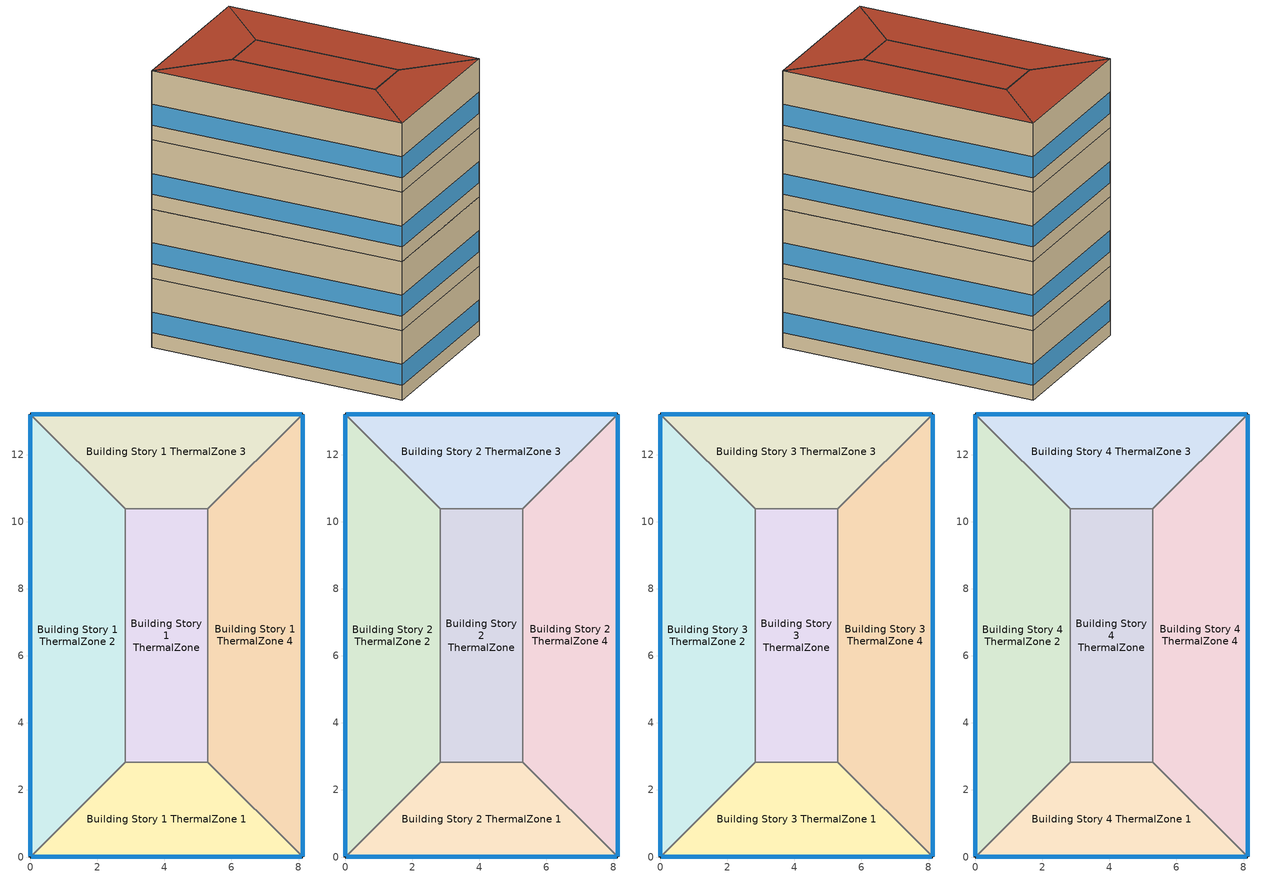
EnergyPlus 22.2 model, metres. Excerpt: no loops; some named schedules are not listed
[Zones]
Building Story 1 ThermalZone
 floor ground (Typical Insulated Carpeted 8in Slab Floor): 5.29,2.83 2.83,2.83 2.83,10.39 5.29,10.39 z0
 wall adiabatic (Typical Interior Wall): 2.83,2.83 5.29,2.83 5.29,10.39 2.83,10.39 2.83,2.83 z0:3.6
 ceiling adiabatic (Typical Interior Floor): 5.29,10.39 2.83,10.39 2.83,2.83 5.29,2.83 z3.6
Building Story 1 ThermalZone 1
 floor ground (Typical Insulated Carpeted 8in Slab Floor): 8.12,0 0,0 2.83,2.83 5.29,2.83 z0
 wall outside (Typical Insulated Steel Framed Exterior Wall R-20.41): 0,0 8.12,0 z0:3.6
 wall adiabatic (Typical Interior Wall): 8.12,0 5.29,2.83 2.83,2.83 0,0 z0:3.6
 window (U 0.48 SHGC 0.40 Dbl Ref-D Clr 6mm/13mm): 0.03,0 8.1,0 z0.76:1.85
 ceiling adiabatic (Typical Interior Ceiling): 5.29,2.83 2.83,2.83 0,0 8.12,0 z3.6
Building Story 1 ThermalZone 2
 floor ground (Typical Insulated Carpeted 8in Slab Floor): 0,0 0,13.22 2.83,10.39 2.83,2.83 z0
 wall outside (Typical Insulated Steel Framed Exterior Wall R-20.41): 0,13.22 0,0 z0:3.6
 wall adiabatic (Typical Interior Wall): 0,0 2.83,2.83 2.83,10.39 0,13.22 z0:3.6
 window (U 0.48 SHGC 0.40 Dbl Ref-D Clr 6mm/13mm): 0,13.19 0,0.03 z0.76:1.85
 ceiling adiabatic (Typical Interior Ceiling): 2.83,2.83 2.83,10.39 0,13.22 0,0 z3.6
Building Story 1 ThermalZone 3
 floor ground (Typical Insulated Carpeted 8in Slab Floor): 0,13.22 8.12,13.22 5.29,10.39 2.83,10.39 z0
 wall outside (Typical Insulated Steel Framed Exterior Wall R-20.41): 8.12,13.22 0,13.22 z0:3.6
 wall adiabatic (Typical Interior Wall): 0,13.22 2.83,10.39 5.29,10.39 8.12,13.22 z0:3.6
 window (U 0.48 SHGC 0.40 Dbl Ref-D Clr 6mm/13mm): 8.1,13.22 0.03,13.22 z0.76:1.85
 ceiling adiabatic (Typical Interior Ceiling): 2.83,10.39 5.29,10.39 8.12,13.22 0,13.22 z3.6
Building Story 1 ThermalZone 4
 floor ground (Typical Insulated Carpeted 8in Slab Floor): 8.12,13.22 8.12,0 5.29,2.83 5.29,10.39 z0
 wall outside (Typical Insulated Steel Framed Exterior Wall R-20.41): 8.12,0 8.12,13.22 z0:3.6
 wall adiabatic (Typical Interior Wall): 8.12,13.22 5.29,10.39 5.29,2.83 8.12,0 z0:3.6
 window (U 0.48 SHGC 0.40 Dbl Ref-D Clr 6mm/13mm): 8.12,0.03 8.12,13.19 z0.76:1.85
 ceiling adiabatic (Typical Interior Ceiling): 5.29,10.39 5.29,2.83 8.12,0 8.12,13.22 z3.6
Building Story 2 ThermalZone
 floor adiabatic (Typical Interior Floor): 5.29,2.83 2.83,2.83 2.83,10.39 5.29,10.39 z3.6
 wall adiabatic (Typical Interior Wall): 2.83,2.83 5.29,2.83 5.29,10.39 2.83,10.39 2.83,2.83 z3.6:7.2
 ceiling adiabatic (Typical Interior Ceiling): 5.29,10.39 2.83,10.39 2.83,2.83 5.29,2.83 z7.2
Building Story 2 ThermalZone 1
 floor adiabatic (Typical Interior Ceiling): 8.12,0 0,0 2.83,2.83 5.29,2.83 z3.6
 wall outside (Typical Insulated Steel Framed Exterior Wall R-20.41): 0,0 8.12,0 z3.6:7.2
 wall adiabatic (Typical Interior Wall): 8.12,0 5.29,2.83 2.83,2.83 0,0 z3.6:7.2
 window (U 0.48 SHGC 0.40 Dbl Ref-D Clr 6mm/13mm): 0.03,0 8.1,0 z4.36:5.45
 ceiling adiabatic (Typical Interior Ceiling): 5.29,2.83 2.83,2.83 0,0 8.12,0 z7.2
Building Story 2 ThermalZone 2
 floor adiabatic (Typical Interior Ceiling): 0,0 0,13.22 2.83,10.39 2.83,2.83 z3.6
 wall outside (Typical Insulated Steel Framed Exterior Wall R-20.41): 0,13.22 0,0 z3.6:7.2
 wall adiabatic (Typical Interior Wall): 0,0 2.83,2.83 2.83,10.39 0,13.22 z3.6:7.2
 window (U 0.48 SHGC 0.40 Dbl Ref-D Clr 6mm/13mm): 0,13.19 0,0.03 z4.36:5.45
 ceiling adiabatic (Typical Interior Ceiling): 2.83,2.83 2.83,10.39 0,13.22 0,0 z7.2
Building Story 2 ThermalZone 3
 floor adiabatic (Typical Interior Ceiling): 0,13.22 8.12,13.22 5.29,10.39 2.83,10.39 z3.6
 wall outside (Typical Insulated Steel Framed Exterior Wall R-20.41): 8.12,13.22 0,13.22 z3.6:7.2
 wall adiabatic (Typical Interior Wall): 0,13.22 2.83,10.39 5.29,10.39 8.12,13.22 z3.6:7.2
 window (U 0.48 SHGC 0.40 Dbl Ref-D Clr 6mm/13mm): 8.1,13.22 0.03,13.22 z4.36:5.45
 ceiling adiabatic (Typical Interior Ceiling): 2.83,10.39 5.29,10.39 8.12,13.22 0,13.22 z7.2
Building Story 2 ThermalZone 4
 floor adiabatic (Typical Interior Ceiling): 8.12,13.22 8.12,0 5.29,2.83 5.29,10.39 z3.6
 wall outside (Typical Insulated Steel Framed Exterior Wall R-20.41): 8.12,0 8.12,13.22 z3.6:7.2
 wall adiabatic (Typical Interior Wall): 8.12,13.22 5.29,10.39 5.29,2.83 8.12,0 z3.6:7.2
 window (U 0.48 SHGC 0.40 Dbl Ref-D Clr 6mm/13mm): 8.12,0.03 8.12,13.19 z4.36:5.45
 ceiling adiabatic (Typical Interior Ceiling): 5.29,10.39 5.29,2.83 8.12,0 8.12,13.22 z7.2
Building Story 3 ThermalZone
 floor adiabatic (Typical Interior Ceiling): 5.29,2.83 2.83,2.83 2.83,10.39 5.29,10.39 z7.2
 wall adiabatic (Typical Interior Wall): 2.83,2.83 5.29,2.83 5.29,10.39 2.83,10.39 2.83,2.83 z7.2:10.8
 ceiling adiabatic (Typical Interior Ceiling): 5.29,10.39 2.83,10.39 2.83,2.83 5.29,2.83 z10.8
Building Story 3 ThermalZone 1
 floor adiabatic (Typical Interior Ceiling): 8.12,0 0,0 2.83,2.83 5.29,2.83 z7.2
 wall outside (Typical Insulated Steel Framed Exterior Wall R-20.41): 0,0 8.12,0 z7.2:10.8
 wall adiabatic (Typical Interior Wall): 8.12,0 5.29,2.83 2.83,2.83 0,0 z7.2:10.8
 window (U 0.48 SHGC 0.40 Dbl Ref-D Clr 6mm/13mm): 0.03,0 8.1,0 z7.96:9.05
 ceiling adiabatic (Typical Interior Ceiling): 5.29,2.83 2.83,2.83 0,0 8.12,0 z10.8
Building Story 3 ThermalZone 2
 floor adiabatic (Typical Interior Ceiling): 0,0 0,13.22 2.83,10.39 2.83,2.83 z7.2
 wall outside (Typical Insulated Steel Framed Exterior Wall R-20.41): 0,13.22 0,0 z7.2:10.8
 wall adiabatic (Typical Interior Wall): 0,0 2.83,2.83 2.83,10.39 0,13.22 z7.2:10.8
 window (U 0.48 SHGC 0.40 Dbl Ref-D Clr 6mm/13mm): 0,13.19 0,0.03 z7.96:9.05
 ceiling adiabatic (Typical Interior Floor): 2.83,2.83 2.83,10.39 0,13.22 0,0 z10.8
Building Story 3 ThermalZone 3
 floor adiabatic (Typical Interior Ceiling): 0,13.22 8.12,13.22 5.29,10.39 2.83,10.39 z7.2
 wall outside (Typical Insulated Steel Framed Exterior Wall R-20.41): 8.12,13.22 0,13.22 z7.2:10.8
 wall adiabatic (Typical Interior Wall): 0,13.22 2.83,10.39 5.29,10.39 8.12,13.22 z7.2:10.8
 window (U 0.48 SHGC 0.40 Dbl Ref-D Clr 6mm/13mm): 8.1,13.22 0.03,13.22 z7.96:9.05
 ceiling adiabatic (Typical Interior Floor): 2.83,10.39 5.29,10.39 8.12,13.22 0,13.22 z10.8
Building Story 3 ThermalZone 4
 floor adiabatic (Typical Interior Ceiling): 8.12,13.22 8.12,0 5.29,2.83 5.29,10.39 z7.2
 wall outside (Typical Insulated Steel Framed Exterior Wall R-20.41): 8.12,0 8.12,13.22 z7.2:10.8
 wall adiabatic (Typical Interior Wall): 8.12,13.22 5.29,10.39 5.29,2.83 8.12,0 z7.2:10.8
 window (U 0.48 SHGC 0.40 Dbl Ref-D Clr 6mm/13mm): 8.12,0.03 8.12,13.19 z7.96:9.05
 ceiling adiabatic (Typical Interior Floor): 5.29,10.39 5.29,2.83 8.12,0 8.12,13.22 z10.8
Building Story 4 ThermalZone
 floor adiabatic (Typical Interior Ceiling): 5.29,2.83 2.83,2.83 2.83,10.39 5.29,10.39 z10.8
 wall adiabatic (Typical Interior Wall): 2.83,2.83 5.29,2.83 5.29,10.39 2.83,10.39 2.83,2.83 z10.8:14.4
 roof outside (Typical IEAD Roof R-31.25): 5.29,10.39 2.83,10.39 2.83,2.83 5.29,2.83 z14.4
Building Story 4 ThermalZone 1
 floor adiabatic (Typical Interior Ceiling): 8.12,0 0,0 2.83,2.83 5.29,2.83 z10.8
 wall outside (Typical Insulated Steel Framed Exterior Wall R-20.41): 0,0 8.12,0 z10.8:14.4
 wall adiabatic (Typical Interior Wall): 8.12,0 5.29,2.83 2.83,2.83 0,0 z10.8:14.4
 window (U 0.48 SHGC 0.40 Dbl Ref-D Clr 6mm/13mm): 0.03,0 8.1,0 z11.56:12.65
 roof outside (Typical IEAD Roof R-31.25): 5.29,2.83 2.83,2.83 0,0 8.12,0 z14.4
Building Story 4 ThermalZone 2
 floor adiabatic (Typical Interior Floor): 0,0 0,13.22 2.83,10.39 2.83,2.83 z10.8
 wall outside (Typical Insulated Steel Framed Exterior Wall R-20.41): 0,13.22 0,0 z10.8:14.4
 wall adiabatic (Typical Interior Wall): 0,0 2.83,2.83 2.83,10.39 0,13.22 z10.8:14.4
 window (U 0.48 SHGC 0.40 Dbl Ref-D Clr 6mm/13mm): 0,13.19 0,0.03 z11.56:12.65
 roof outside (Typical IEAD Roof R-31.25): 2.83,2.83 2.83,10.39 0,13.22 0,0 z14.4
Building Story 4 ThermalZone 3
 floor adiabatic (Typical Interior Floor): 0,13.22 8.12,13.22 5.29,10.39 2.83,10.39 z10.8
 wall outside (Typical Insulated Steel Framed Exterior Wall R-20.41): 8.12,13.22 0,13.22 z10.8:14.4
 wall adiabatic (Typical Interior Wall): 0,13.22 2.83,10.39 5.29,10.39 8.12,13.22 z10.8:14.4
 window (U 0.48 SHGC 0.40 Dbl Ref-D Clr 6mm/13mm): 8.1,13.22 0.03,13.22 z11.56:12.65
 roof outside (Typical IEAD Roof R-31.25): 2.83,10.39 5.29,10.39 8.12,13.22 0,13.22 z14.4
Building Story 4 ThermalZone 4
 floor adiabatic (Typical Interior Floor): 8.12,13.22 8.12,0 5.29,2.83 5.29,10.39 z10.8
 wall outside (Typical Insulated Steel Framed Exterior Wall R-20.41): 8.12,0 8.12,13.22 z10.8:14.4
 wall adiabatic (Typical Interior Wall): 8.12,13.22 5.29,10.39 5.29,2.83 8.12,0 z10.8:14.4
 window (U 0.48 SHGC 0.40 Dbl Ref-D Clr 6mm/13mm): 8.12,0.03 8.12,13.19 z11.56:12.65
 roof outside (Typical IEAD Roof R-31.25): 5.29,10.39 5.29,2.83 8.12,0 8.12,13.22 z14.4
[Building]
bld_21: Terrain=City
[Site:Location]
Laramie General Brees Field_WY_USA: Latitude {deg}=41.31558; Longitude {deg}=-105.582; Time Zone {hr}=-7; Elevation {m}=2215
[Site:GroundTemperature:FCfactorMethod]
January Ground Temperature {C}=8.6; February Ground Temperature {C}=2.8; March Ground Temperature {C}=-4.1; April Ground Temperature {C}=-8.8; May Ground Temperature {C}=-2.2; June Ground Temperature {C}=0.3; July Ground Temperature {C}=6.7; August Ground Temperature {C}=10.1; September Ground Temperature {C}=16.5; October Ground Temperature {C}=20.6; November Ground Temperature {C}=19.2; December Ground Temperature {C}=14.7
[Site:WaterMainsTemperature]
Calculation Method=Correlation; Annual Average Outdoor Air Temperature {C}=8.96667; Maximum Difference In Monthly Average Outdoor Air Temperatures {deltaC}=26.2
[SizingPeriod:DesignDay] Day of Month=21; Dry-Bulb Temperature Range Modifier Type=DefaultMultipliers; Humidity Condition Type=Wetbulb; Barometric Pressure {Pa}=98769; Rain Indicator=No; Snow Indicator=No; Daylight Saving Time Indicator=No; Begin Environment Reset Mode=FullResetAtBeginEnvironment
Name | Month | Day Type | Maximum Dry-Bulb Temperature {C} | Daily Dry-Bulb Temperature Range {deltaC} | Wetbulb or DewPoint at Maximum Dry-Bulb {C} | Wind Speed {m/s} | Wind Direction {deg} | Solar Model Indicator | ASHRAE Clear Sky Optical Depth for Beam Irradiance (taub) | ASHRAE Clear Sky Optical Depth for Diffuse Irradiance (taud) | Sky Clearness
Buffalo Niagara Intl Ap Ann Clg .4% Condns DB=>MWB 1 | 7 | SummerDesignDay | 30.3 | 9.3 | 21.8 | 5.7 | 240 | ASHRAETau | 0.462 | 2.001
Buffalo Niagara Intl Ap Ann Clg .4% Condns WB=>MDB 1 | 7 | SummerDesignDay | 27.8 | 9.3 | 23.8 | 5.7 | 240 | ASHRAETau | 0.462 | 2.001
Buffalo Niagara Intl Ap Ann Htg 99.6% Condns DB 1 | 1 | WinterDesignDay | -16.3 | 0 | -16.3 | 5.1 | 270 | ASHRAEClearSky |  |  | 0
[Material] Thermal Absorptance=0.9; Solar Absorptance=0.7
Name | Roughness | Thickness {m} | Conductivity {W/m-K} | Density {kg/m3} | Specific Heat {J/kg-K} | Visible Absorptance
100mm Normalweight concrete floor | MediumRough | 0.1016 | 2.31045 | 2322 | 832.557 | 0.7
25mm Stucco | Smooth | 0.0254 | 0.72 | 1856 | 840 | 0.7
5/8 in. Gypsum Board | MediumSmooth | 0.0159 | 0.16 | 800 | 1090 | 0.7
8 in. Normalweight Concrete Floor | MediumRough | 0.2032 | 2.31 | 2322 | 832 | 0.7
G01 13mm gypsum board | Smooth | 0.0127 | 0.160031 | 800.001 | 1090.73 | 0.5
Metal Roof Surface | Smooth | 0.0008 | 45.28 | 7824 | 500 | 0.7
Roof Membrane | VeryRough | 0.0095 | 0.16 | 1121.29 | 1460 | 0.7
Std Wood 6inch 1; Std Wood 6inch 2 | MediumSmooth | 0.15 | 0.12 | 540 | 1210 | 0.7
[Material:NoMass] Roughness=Smooth; Thermal Absorptance=0.9; Solar Absorptance=0.7
Name | Thermal Resistance {m2-K/W} | Visible Absorptance
CP02 CARPET PAD; Typical Carpet Pad | 0.21648 | 0.8
Typical Insulation R-18.23 | 3.21036 | 0.7
Typical Insulation R-30.13 | 5.30668 | 0.7
[WindowMaterial:Gas]
AIR 13MM: Gas Type=Air; Thickness {m}=0.0127
[WindowMaterial:Glazing] Optical Data Type=SpectralAverage; Thickness {m}=0.006; Infrared Transmittance at Normal Incidence=0; Front Side Infrared Hemispherical Emissivity=0.84; Conductivity {W/m-K}=0.9; Dirt Correction Factor for Solar and Visible Transmittance=1; Solar Diffusing=No
Name | Solar Transmittance at Normal Incidence | Front Side Solar Reflectance at Normal Incidence | Back Side Solar Reflectance at Normal Incidence | Visible Transmittance at Normal Incidence | Front Side Visible Reflectance at Normal Incidence | Back Side Visible Reflectance at Normal Incidence | Back Side Infrared Hemispherical Emissivity
CLEAR 6MM | 0.775 | 0.071 | 0.071 | 0.881 | 0.08 | 0.08 | 0.84
REF D CLEAR 6MM | 0.429 | 0.308 | 0.379 | 0.334 | 0.453 | 0.505 | 0.82
[Construction]
InteriorFurnishings 1: Std Wood 6inch 1
InteriorFurnishings 2: Std Wood 6inch 2
Typical IEAD Roof R-31.25: Roof Membrane, Typical Insulation R-30.13, Metal Roof Surface
Typical Insulated Carpeted 8in Slab Floor: 8 in. Normalweight Concrete Floor, Typical Carpet Pad
Typical Insulated Steel Framed Exterior Wall R-20.41: 25mm Stucco, 5/8 in. Gypsum Board, Typical Insulation R-18.23, 5/8 in. Gypsum Board
Typical Interior Ceiling: CP02 CARPET PAD, 100mm Normalweight concrete floor
Typical Interior Floor: 100mm Normalweight concrete floor, CP02 CARPET PAD
Typical Interior Wall: G01 13mm gypsum board, G01 13mm gypsum board
U 0.48 SHGC 0.40 Dbl Ref-D Clr 6mm/13mm: REF D CLEAR 6MM, AIR 13MM, CLEAR 6MM
[Zone] Multiplier=1; Part of Total Floor Area=Yes
Building Story 1 ThermalZone; Building Story 1 ThermalZone 1; Building Story 1 ThermalZone 2; Building Story 1 ThermalZone 3; Building Story 1 ThermalZone 4; Building Story 2 ThermalZone; Building Story 2 ThermalZone 1; Building Story 2 ThermalZone 2; Building Story 2 ThermalZone 3; Building Story 2 ThermalZone 4; Building Story 3 ThermalZone; Building Story 3 ThermalZone 1; Building Story 3 ThermalZone 2; Building Story 3 ThermalZone 3; Building Story 3 ThermalZone 4; Building Story 4 ThermalZone; Building Story 4 ThermalZone 1; Building Story 4 ThermalZone 2; Building Story 4 ThermalZone 3; Building Story 4 ThermalZone 4
[Space]
Name | Zone | Space Type
Building Story 1 Space | Building Story 1 ThermalZone | Story Ground Blended Space Type
Building Story 1 Space 1 | Building Story 1 ThermalZone 1 | Story Ground Blended Space Type
Building Story 1 Space 2 | Building Story 1 ThermalZone 2 | Story Ground Blended Space Type
Building Story 1 Space 3 | Building Story 1 ThermalZone 3 | Story Ground Blended Space Type
Building Story 1 Space 4 | Building Story 1 ThermalZone 4 | Story Ground Blended Space Type
Building Story 2 Space | Building Story 2 ThermalZone | Story Mid Blended Space Type
Building Story 2 Space 1 | Building Story 2 ThermalZone 1 | Story Mid Blended Space Type
Building Story 2 Space 2 | Building Story 2 ThermalZone 2 | Story Mid Blended Space Type
Building Story 2 Space 3 | Building Story 2 ThermalZone 3 | Story Mid Blended Space Type
Building Story 2 Space 4 | Building Story 2 ThermalZone 4 | Story Mid Blended Space Type
Building Story 3 Space | Building Story 3 ThermalZone | Story Mid2 Blended Space Type
Building Story 3 Space 1 | Building Story 3 ThermalZone 1 | Story Mid2 Blended Space Type
Building Story 3 Space 2 | Building Story 3 ThermalZone 2 | Story Mid2 Blended Space Type
Building Story 3 Space 3 | Building Story 3 ThermalZone 3 | Story Mid2 Blended Space Type
Building Story 3 Space 4 | Building Story 3 ThermalZone 4 | Story Mid2 Blended Space Type
Building Story 4 Space | Building Story 4 ThermalZone | Story Top Blended Space Type
Building Story 4 Space 1 | Building Story 4 ThermalZone 1 | Story Top Blended Space Type
Building Story 4 Space 2 | Building Story 4 ThermalZone 2 | Story Top Blended Space Type
Building Story 4 Space 3 | Building Story 4 ThermalZone 3 | Story Top Blended Space Type
Building Story 4 Space 4 | Building Story 4 ThermalZone 4 | Story Top Blended Space Type
[SpaceList]
Story Ground Blended Space Type: Building Story 1 Space 2, Building Story 1 Space, Building Story 1 Space 1, Building Story 1 Space 3, Building Story 1 Space 4
Story Mid Blended Space Type: Building Story 2 Space 4, Building Story 2 Space, Building Story 2 Space 1, Building Story 2 Space 2, Building Story 2 Space 3
Story Mid2 Blended Space Type: Building Story 3 Space, Building Story 3 Space 3, Building Story 3 Space 1, Building Story 3 Space 2, Building Story 3 Space 4
Story Top Blended Space Type: Building Story 4 Space, Building Story 4 Space 1, Building Story 4 Space 2, Building Story 4 Space 3, Building Story 4 Space 4
[InternalMass]
Name | Construction | Zone or ZoneList | Space or SpaceList | Surface Area {m2}
Building Story 1 Space 2 SecondarySchool Auditorium  - Story Ground Mass | InteriorFurnishings 1 | Building Story 1 ThermalZone 2 | Building Story 1 Space 2 | 7.10783
Building Story 1 Space SecondarySchool Auditorium  - Story Ground Mass | InteriorFurnishings 1 | Building Story 1 ThermalZone | Building Story 1 Space | 4.50822
Building Story 1 Space 1 SecondarySchool Auditorium  - Story Ground Mass | InteriorFurnishings 1 | Building Story 1 ThermalZone 1 | Building Story 1 Space 1 | 3.62219
Building Story 1 Space 3 SecondarySchool Auditorium  - Story Ground Mass | InteriorFurnishings 1 | Building Story 1 ThermalZone 3 | Building Story 1 Space 3 | 3.62218
Building Story 1 Space 4 SecondarySchool Auditorium  - Story Ground Mass | InteriorFurnishings 1 | Building Story 1 ThermalZone 4 | Building Story 1 Space 4 | 7.10783
Building Story 1 Space 2 SecondarySchool Cafeteria  - Story Ground Mass | InteriorFurnishings 1 | Building Story 1 ThermalZone 2 | Building Story 1 Space 2 | 4.4988
Building Story 1 Space SecondarySchool Cafeteria  - Story Ground Mass | InteriorFurnishings 1 | Building Story 1 ThermalZone | Building Story 1 Space | 2.85342
Building Story 1 Space 1 SecondarySchool Cafeteria  - Story Ground Mass | InteriorFurnishings 1 | Building Story 1 ThermalZone 1 | Building Story 1 Space 1 | 2.29261
Building Story 1 Space 3 SecondarySchool Cafeteria  - Story Ground Mass | InteriorFurnishings 1 | Building Story 1 ThermalZone 3 | Building Story 1 Space 3 | 2.29261
Building Story 1 Space 4 SecondarySchool Cafeteria  - Story Ground Mass | InteriorFurnishings 1 | Building Story 1 ThermalZone 4 | Building Story 1 Space 4 | 4.4988
Building Story 1 Space 2 SecondarySchool ComputerRoom  - Story Ground Mass | InteriorFurnishings 1 | Building Story 1 ThermalZone 2 | Building Story 1 Space 2 | 6.86808
Building Story 1 Space SecondarySchool ComputerRoom  - Story Ground Mass | InteriorFurnishings 1 | Building Story 1 ThermalZone | Building Story 1 Space | 4.35616
Building Story 1 Space 1 SecondarySchool ComputerRoom  - Story Ground Mass | InteriorFurnishings 1 | Building Story 1 ThermalZone 1 | Building Story 1 Space 1 | 3.50001
Building Story 1 Space 3 SecondarySchool ComputerRoom  - Story Ground Mass | InteriorFurnishings 1 | Building Story 1 ThermalZone 3 | Building Story 1 Space 3 | 3.5
Building Story 1 Space 4 SecondarySchool ComputerRoom  - Story Ground Mass | InteriorFurnishings 1 | Building Story 1 ThermalZone 4 | Building Story 1 Space 4 | 6.86808
Building Story 1 Space 2 SecondarySchool Gym  - Story Ground Mass | InteriorFurnishings 1 | Building Story 1 ThermalZone 2 | Building Story 1 Space 2 | 14.0699
Building Story 1 Space SecondarySchool Gym  - Story Ground Mass | InteriorFurnishings 1 | Building Story 1 ThermalZone | Building Story 1 Space | 8.92401
Building Story 1 Space 1 SecondarySchool Gym  - Story Ground Mass | InteriorFurnishings 1 | Building Story 1 ThermalZone 1 | Building Story 1 Space 1 | 7.17011
Building Story 1 Space 3 SecondarySchool Gym  - Story Ground Mass | InteriorFurnishings 1 | Building Story 1 ThermalZone 3 | Building Story 1 Space 3 | 7.17009
Building Story 1 Space 4 SecondarySchool Gym  - Story Ground Mass | InteriorFurnishings 1 | Building Story 1 ThermalZone 4 | Building Story 1 Space 4 | 14.0699
Building Story 1 Space 2 SecondarySchool Kitchen  - Story Ground Mass | InteriorFurnishings 1 | Building Story 1 ThermalZone 2 | Building Story 1 Space 2 | 1.55131
Building Story 1 Space SecondarySchool Kitchen  - Story Ground Mass | InteriorFurnishings 1 | Building Story 1 ThermalZone | Building Story 1 Space | 0.983937
Building Story 1 Space 1 SecondarySchool Kitchen  - Story Ground Mass | InteriorFurnishings 1 | Building Story 1 ThermalZone 1 | Building Story 1 Space 1 | 0.790556
Building Story 1 Space 3 SecondarySchool Kitchen  - Story Ground Mass | InteriorFurnishings 1 | Building Story 1 ThermalZone 3 | Building Story 1 Space 3 | 0.790555
Building Story 1 Space 4 SecondarySchool Kitchen  - Story Ground Mass | InteriorFurnishings 1 | Building Story 1 ThermalZone 4 | Building Story 1 Space 4 | 1.55131
Building Story 1 Space 2 SecondarySchool Library  - Story Ground Mass | InteriorFurnishings 1 | Building Story 1 ThermalZone 2 | Building Story 1 Space 2 | 6.05011
Building Story 1 Space SecondarySchool Library  - Story Ground Mass | InteriorFurnishings 1 | Building Story 1 ThermalZone | Building Story 1 Space | 3.83735
Building Story 1 Space 1 SecondarySchool Library  - Story Ground Mass | InteriorFurnishings 1 | Building Story 1 ThermalZone 1 | Building Story 1 Space 1 | 3.08317
Building Story 1 Space 3 SecondarySchool Library  - Story Ground Mass | InteriorFurnishings 1 | Building Story 1 ThermalZone 3 | Building Story 1 Space 3 | 3.08316
Building Story 1 Space 4 SecondarySchool Library  - Story Ground Mass | InteriorFurnishings 1 | Building Story 1 ThermalZone 4 | Building Story 1 Space 4 | 6.05011
Building Story 1 Space 2 SecondarySchool Lobby  - Story Ground Mass; Building Story 1 Space 2 SecondarySchool Restroom  - Story Ground Mass | InteriorFurnishings 1 | Building Story 1 ThermalZone 2 | Building Story 1 Space 2 | 3.01801
Building Story 1 Space SecondarySchool Lobby  - Story Ground Mass; Building Story 1 Space SecondarySchool Restroom  - Story Ground Mass | InteriorFurnishings 1 | Building Story 1 ThermalZone | Building Story 1 Space | 1.9142
Building Story 1 Space 1 SecondarySchool Lobby  - Story Ground Mass; Building Story 1 Space 1 SecondarySchool Restroom  - Story Ground Mass | InteriorFurnishings 1 | Building Story 1 ThermalZone 1 | Building Story 1 Space 1 | 1.53799
Building Story 1 Space 3 SecondarySchool Lobby  - Story Ground Mass; Building Story 1 Space 3 SecondarySchool Restroom  - Story Ground Mass | InteriorFurnishings 1 | Building Story 1 ThermalZone 3 | Building Story 1 Space 3 | 1.53799
Building Story 1 Space 4 SecondarySchool Lobby  - Story Ground Mass; Building Story 1 Space 4 SecondarySchool Restroom  - Story Ground Mass | InteriorFurnishings 1 | Building Story 1 ThermalZone 4 | Building Story 1 Space 4 | 3.01801
Building Story 1 Space 2 SecondarySchool Mechanical  - Story Ground Mass | InteriorFurnishings 1 | Building Story 1 ThermalZone 2 | Building Story 1 Space 2 | 4.92189
Building Story 1 Space SecondarySchool Mechanical  - Story Ground Mass | InteriorFurnishings 1 | Building Story 1 ThermalZone | Building Story 1 Space | 3.12176
Building Story 1 Space 1 SecondarySchool Mechanical  - Story Ground Mass | InteriorFurnishings 1 | Building Story 1 ThermalZone 1 | Building Story 1 Space 1 | 2.50822
Building Story 1 Space 3 SecondarySchool Mechanical  - Story Ground Mass | InteriorFurnishings 1 | Building Story 1 ThermalZone 3 | Building Story 1 Space 3 | 2.50821
Building Story 1 Space 4 SecondarySchool Mechanical  - Story Ground Mass | InteriorFurnishings 1 | Building Story 1 ThermalZone 4 | Building Story 1 Space 4 | 4.92189
Building Story 1 Space 2 SecondarySchool Office  - Story Ground Mass | InteriorFurnishings 1 | Building Story 1 ThermalZone 2 | Building Story 1 Space 2 | 7.65784
Building Story 1 Space SecondarySchool Office  - Story Ground Mass | InteriorFurnishings 1 | Building Story 1 ThermalZone | Building Story 1 Space | 4.85707
Building Story 1 Space 1 SecondarySchool Office  - Story Ground Mass | InteriorFurnishings 1 | Building Story 1 ThermalZone 1 | Building Story 1 Space 1 | 3.90247
Building Story 1 Space 3 SecondarySchool Office  - Story Ground Mass | InteriorFurnishings 1 | Building Story 1 ThermalZone 3 | Building Story 1 Space 3 | 3.90247
Building Story 1 Space 4 SecondarySchool Office  - Story Ground Mass | InteriorFurnishings 1 | Building Story 1 ThermalZone 4 | Building Story 1 Space 4 | 7.65784
Building Story 1 Space Mass | InteriorFurnishings 2 | Building Story 1 ThermalZone | Building Story 1 Space | 37.2703
Building Story 1 Space 1 Mass | InteriorFurnishings 2 | Building Story 1 ThermalZone 1 | Building Story 1 Space 1 | 29.9453
Building Story 1 Space 2 Mass | InteriorFurnishings 2 | Building Story 1 ThermalZone 2 | Building Story 1 Space 2 | 58.7618
Building Story 1 Space 3 Mass | InteriorFurnishings 2 | Building Story 1 ThermalZone 3 | Building Story 1 Space 3 | 29.9453
Building Story 1 Space 4 Mass | InteriorFurnishings 2 | Building Story 1 ThermalZone 4 | Building Story 1 Space 4 | 58.7618
Building Story 2 Space 4 SecondarySchool Classroom A  - Story Mid Mass; Building Story 2 Space 4 SecondarySchool Classroom C  - Story Mid Mass | InteriorFurnishings 1 | Building Story 2 ThermalZone 4 | Building Story 2 Space 4 | 14.5506
Building Story 2 Space SecondarySchool Classroom A  - Story Mid Mass; Building Story 2 Space SecondarySchool Classroom C  - Story Mid Mass | InteriorFurnishings 1 | Building Story 2 ThermalZone | Building Story 2 Space | 9.22888
Building Story 2 Space 1 SecondarySchool Classroom A  - Story Mid Mass; Building Story 2 Space 1 SecondarySchool Classroom C  - Story Mid Mass | InteriorFurnishings 1 | Building Story 2 ThermalZone 1 | Building Story 2 Space 1 | 7.41506
Building Story 2 Space 2 SecondarySchool Classroom A  - Story Mid Mass; Building Story 2 Space 2 SecondarySchool Classroom C  - Story Mid Mass | InteriorFurnishings 1 | Building Story 2 ThermalZone 2 | Building Story 2 Space 2 | 14.5506
Building Story 2 Space 3 SecondarySchool Classroom A  - Story Mid Mass; Building Story 2 Space 3 SecondarySchool Classroom C  - Story Mid Mass | InteriorFurnishings 1 | Building Story 2 ThermalZone 3 | Building Story 2 Space 3 | 7.41505
Building Story 2 Space 4 SecondarySchool Corridor B  - Story Mid Mass | InteriorFurnishings 1 | Building Story 2 ThermalZone 4 | Building Story 2 Space 4 | 20.5173
Building Story 2 Space SecondarySchool Corridor B  - Story Mid Mass | InteriorFurnishings 1 | Building Story 2 ThermalZone | Building Story 2 Space | 13.0133
Building Story 2 Space 1 SecondarySchool Corridor B  - Story Mid Mass | InteriorFurnishings 1 | Building Story 2 ThermalZone 1 | Building Story 2 Space 1 | 10.4557
Building Story 2 Space 2 SecondarySchool Corridor B  - Story Mid Mass | InteriorFurnishings 1 | Building Story 2 ThermalZone 2 | Building Story 2 Space 2 | 20.5173
Building Story 2 Space 3 SecondarySchool Corridor B  - Story Mid Mass | InteriorFurnishings 1 | Building Story 2 ThermalZone 3 | Building Story 2 Space 3 | 10.4557
Building Story 2 Space 4 SecondarySchool Gym  - Story Mid Mass | InteriorFurnishings 1 | Building Story 2 ThermalZone 4 | Building Story 2 Space 4 | 9.14333
Building Story 2 Space SecondarySchool Gym  - Story Mid Mass | InteriorFurnishings 1 | Building Story 2 ThermalZone | Building Story 2 Space | 5.79926
Building Story 2 Space 1 SecondarySchool Gym  - Story Mid Mass | InteriorFurnishings 1 | Building Story 2 ThermalZone 1 | Building Story 2 Space 1 | 4.65949
Building Story 2 Space 2 SecondarySchool Gym  - Story Mid Mass | InteriorFurnishings 1 | Building Story 2 ThermalZone 2 | Building Story 2 Space 2 | 9.14333
Building Story 2 Space 3 SecondarySchool Gym  - Story Mid Mass | InteriorFurnishings 1 | Building Story 2 ThermalZone 3 | Building Story 2 Space 3 | 4.65948
Building Story 2 Space Mass | InteriorFurnishings 2 | Building Story 2 ThermalZone | Building Story 2 Space | 37.2703
Building Story 2 Space 1 Mass | InteriorFurnishings 2 | Building Story 2 ThermalZone 1 | Building Story 2 Space 1 | 29.9453
Building Story 2 Space 2 Mass | InteriorFurnishings 2 | Building Story 2 ThermalZone 2 | Building Story 2 Space 2 | 58.7618
Building Story 2 Space 3 Mass | InteriorFurnishings 2 | Building Story 2 ThermalZone 3 | Building Story 2 Space 3 | 29.9453
Building Story 2 Space 4 Mass | InteriorFurnishings 2 | Building Story 2 ThermalZone 4 | Building Story 2 Space 4 | 58.7618
Building Story 3 Space Office WholeBuilding - Md Office  - Story Mid2 Mass | InteriorFurnishings 1 | Building Story 3 ThermalZone | Building Story 3 Space | 22.3622
Building Story 3 Space 3 Office WholeBuilding - Md Office  - Story Mid2 Mass | InteriorFurnishings 1 | Building Story 3 ThermalZone 3 | Building Story 3 Space 3 | 17.9672
Building Story 3 Space 1 Office WholeBuilding - Md Office  - Story Mid2 Mass | InteriorFurnishings 1 | Building Story 3 ThermalZone 1 | Building Story 3 Space 1 | 17.9672
Building Story 3 Space 2 Office WholeBuilding - Md Office  - Story Mid2 Mass | InteriorFurnishings 1 | Building Story 3 ThermalZone 2 | Building Story 3 Space 2 | 35.2571
Building Story 3 Space 4 Office WholeBuilding - Md Office  - Story Mid2 Mass | InteriorFurnishings 1 | Building Story 3 ThermalZone 4 | Building Story 3 Space 4 | 35.2571
Building Story 3 Space SecondarySchool Classroom A  - Story Mid2 Mass; Building Story 3 Space SecondarySchool Classroom C  - Story Mid2 Mass | InteriorFurnishings 1 | Building Story 3 ThermalZone | Building Story 3 Space | 4.37181
Building Story 3 Space 3 SecondarySchool Classroom A  - Story Mid2 Mass; Building Story 3 Space 3 SecondarySchool Classroom C  - Story Mid2 Mass | InteriorFurnishings 1 | Building Story 3 ThermalZone 3 | Building Story 3 Space 3 | 3.51258
Building Story 3 Space 1 SecondarySchool Classroom A  - Story Mid2 Mass; Building Story 3 Space 1 SecondarySchool Classroom C  - Story Mid2 Mass | InteriorFurnishings 1 | Building Story 3 ThermalZone 1 | Building Story 3 Space 1 | 3.51258
Building Story 3 Space 2 SecondarySchool Classroom A  - Story Mid2 Mass; Building Story 3 Space 2 SecondarySchool Classroom C  - Story Mid2 Mass | InteriorFurnishings 1 | Building Story 3 ThermalZone 2 | Building Story 3 Space 2 | 6.89275
Building Story 3 Space 4 SecondarySchool Classroom A  - Story Mid2 Mass; Building Story 3 Space 4 SecondarySchool Classroom C  - Story Mid2 Mass | InteriorFurnishings 1 | Building Story 3 ThermalZone 4 | Building Story 3 Space 4 | 6.89275
Building Story 3 Space SecondarySchool Corridor B  - Story Mid2 Mass | InteriorFurnishings 1 | Building Story 3 ThermalZone | Building Story 3 Space | 6.16452
Building Story 3 Space 3 SecondarySchool Corridor B  - Story Mid2 Mass | InteriorFurnishings 1 | Building Story 3 ThermalZone 3 | Building Story 3 Space 3 | 4.95295
Building Story 3 Space 1 SecondarySchool Corridor B  - Story Mid2 Mass | InteriorFurnishings 1 | Building Story 3 ThermalZone 1 | Building Story 3 Space 1 | 4.95296
Building Story 3 Space 2 SecondarySchool Corridor B  - Story Mid2 Mass | InteriorFurnishings 1 | Building Story 3 ThermalZone 2 | Building Story 3 Space 2 | 9.71921
Building Story 3 Space 4 SecondarySchool Corridor B  - Story Mid2 Mass | InteriorFurnishings 1 | Building Story 3 ThermalZone 4 | Building Story 3 Space 4 | 9.71921
Building Story 3 Space Mass | InteriorFurnishings 2 | Building Story 3 ThermalZone | Building Story 3 Space | 37.2703
Building Story 3 Space 1 Mass | InteriorFurnishings 2 | Building Story 3 ThermalZone 1 | Building Story 3 Space 1 | 29.9453
Building Story 3 Space 2 Mass | InteriorFurnishings 2 | Building Story 3 ThermalZone 2 | Building Story 3 Space 2 | 58.7618
Building Story 3 Space 3 Mass | InteriorFurnishings 2 | Building Story 3 ThermalZone 3 | Building Story 3 Space 3 | 29.9453
Building Story 3 Space 4 Mass | InteriorFurnishings 2 | Building Story 3 ThermalZone 4 | Building Story 3 Space 4 | 58.7618
Building Story 4 Space Office WholeBuilding - Md Office  - Story Top Mass | InteriorFurnishings 1 | Building Story 4 ThermalZone | Building Story 4 Space | 37.2703
Building Story 4 Space 1 Office WholeBuilding - Md Office  - Story Top Mass | InteriorFurnishings 1 | Building Story 4 ThermalZone 1 | Building Story 4 Space 1 | 29.9453
Building Story 4 Space 2 Office WholeBuilding - Md Office  - Story Top Mass | InteriorFurnishings 1 | Building Story 4 ThermalZone 2 | Building Story 4 Space 2 | 58.7618
Building Story 4 Space 3 Office WholeBuilding - Md Office  - Story Top Mass | InteriorFurnishings 1 | Building Story 4 ThermalZone 3 | Building Story 4 Space 3 | 29.9453
Building Story 4 Space 4 Office WholeBuilding - Md Office  - Story Top Mass | InteriorFurnishings 1 | Building Story 4 ThermalZone 4 | Building Story 4 Space 4 | 58.7618
Building Story 4 Space Mass | InteriorFurnishings 2 | Building Story 4 ThermalZone | Building Story 4 Space | 37.2703
Building Story 4 Space 1 Mass | InteriorFurnishings 2 | Building Story 4 ThermalZone 1 | Building Story 4 Space 1 | 29.9453
Building Story 4 Space 2 Mass | InteriorFurnishings 2 | Building Story 4 ThermalZone 2 | Building Story 4 Space 2 | 58.7618
Building Story 4 Space 3 Mass | InteriorFurnishings 2 | Building Story 4 ThermalZone 3 | Building Story 4 Space 3 | 29.9453
Building Story 4 Space 4 Mass | InteriorFurnishings 2 | Building Story 4 ThermalZone 4 | Building Story 4 Space 4 | 58.7618
[Lights] Design Level Calculation Method=Watts/Area; Return Air Fraction=0; Fraction Visible=0.2; Fraction Replaceable=1
Name | Zone or ZoneList or Space or SpaceList | Schedule | Watts per Zone Floor Area {W/m2} | Fraction Radiant
SecondarySchool Auditorium Lights 1 | Story Ground Blended Space Type | SchoolSecondary BLDG_LIGHT_SCH_2013 | 0.820262 | 0.37
SecondarySchool Cafeteria Lights 1 | Story Ground Blended Space Type | SchoolSecondary BLDG_LIGHT_SCH_2013 | 0.535655 | 0.37
SecondarySchool ComputerRoom Lights 1 | Story Ground Blended Space Type | SchoolSecondary BLDG_LIGHT_CLASSROOM_SCH_2013 | 1.56003 | 0.37
SecondarySchool Gym Lights 1 | Story Ground Blended Space Type | SchoolSecondary BLDG_LIGHT_GYM_SCH_2013 | 1.85566 | 0.37
SecondarySchool Kitchen Lights 1 | Story Ground Blended Space Type | SchoolSecondary BLDG_LIGHT_SCH_2013 | 0.343842 | 0.37
SecondarySchool Library Lights 1 | Story Ground Blended Space Type | SchoolSecondary BLDG_LIGHT_LIBRARY_SCH_2013 | 1.31882 | 0.37
SecondarySchool Lobby Lights 1 | Story Ground Blended Space Type | SchoolSecondary BLDG_LIGHT_LOBBYFLR1_SCH_2013 | 0.497551 | 0.37
SecondarySchool Mechanical Lights 1 | Story Ground Blended Space Type | SchoolSecondary BLDG_LIGHT_MECHANICAL_SCH_2013 | 0.378666 | 0.37
SecondarySchool Office Lights 1 | Story Ground Blended Space Type | SchoolSecondary BLDG_LIGHT_OFFICE_SCH_2013 | 1.55706 | 0.37
SecondarySchool Restroom Lights 1 | Story Ground Blended Space Type | SchoolSecondary BLDG_LIGHT_BATH_SCH_2013 | 0.541778 | 0.37
SecondarySchool Classroom Lights 1 | Story Mid Blended Space Type | SchoolSecondary BLDG_LIGHT_CLASSROOM_SCH_2013 | 6.61009 | 0.37
SecondarySchool Corridor Lights 1 | Story Mid Blended Space Type | SchoolSecondary BLDG_LIGHT_CORRIDOR_SCH_2013 | 2.48049 | 0.37
SecondarySchool Gym Lights 2 | Story Mid Blended Space Type | SchoolSecondary BLDG_LIGHT_GYM_SCH_2013 | 1.2059 | 0.37
Office WholeBuilding - Md Office Lights 1 | Story Mid2 Blended Space Type | OfficeMedium BLDG_LIGHT_SCH_2013 | 5.29584 | 0.7
SecondarySchool Classroom Lights 2 | Story Mid2 Blended Space Type | SchoolSecondary BLDG_LIGHT_CLASSROOM_SCH_2013 | 3.13126 | 0.37
SecondarySchool Corridor Lights 2 | Story Mid2 Blended Space Type | SchoolSecondary BLDG_LIGHT_CORRIDOR_SCH_2013 | 1.17503 | 0.37
Office WholeBuilding - Md Office Lights 2 | Story Top Blended Space Type | OfficeMedium BLDG_LIGHT_SCH_2013 | 8.82641 | 0.7
[People] Number of People Calculation Method=People/Area; Fraction Radiant=0.3; Enable ASHRAE 55 Comfort Warnings=Yes; Mean Radiant Temperature Calculation Type=ZoneAveraged; Work Efficiency Schedule=Work Efficiency Schedule; Clothing Insulation Schedule=Clothing Schedule; Air Velocity Schedule=Air Velocity Schedule; Thermal Comfort Model 1 Type=Fanger
Name | Zone or ZoneList or Space or SpaceList | Number of People Schedule | People per Floor Area {person/m2} | Activity Level Schedule
SecondarySchool Auditorium People 1 | Story Ground Blended Space Type | SchoolSecondary BLDG_OCC_SCH_Auditorium | 0.1953 | SchoolSecondary ACTIVITY_SCH
SecondarySchool Cafeteria People 1 | Story Ground Blended Space Type | SchoolSecondary BLDG_OCC_SCH_Cafeteria | 0.0824085 | SchoolSecondary ACTIVITY_SCH
SecondarySchool ComputerRoom People 1 | Story Ground Blended Space Type | SchoolSecondary BLDG_OCC_SCH_Extend | 0.044033 | SchoolSecondary ACTIVITY_SCH
SecondarySchool Gym People 1 | Story Ground Blended Space Type | SchoolSecondary BLDG_OCC_SCH_Gym | 0.0773193 | SchoolSecondary ACTIVITY_SCH
SecondarySchool Kitchen People 1 | Story Ground Blended Space Type | SchoolSecondary BLDG_OCC_SCH | 0.00432787 | SchoolSecondary ACTIVITY_SCH
SecondarySchool Library People 1 | Story Ground Blended Space Type | SchoolSecondary BLDG_OCC_SCH | 0.0110825 | SchoolSecondary ACTIVITY_SCH
SecondarySchool Office People 1 | Story Ground Blended Space Type | SchoolSecondary BLDG_OCC_SCH_Offices | 0.00701376 | SchoolSecondary ACTIVITY_SCH
SecondarySchool Classroom People 1 | Story Mid Blended Space Type | SchoolSecondary BLDG_OCC_SCH | 0.186575 | SchoolSecondary ACTIVITY_SCH
SecondarySchool Gym People 2 | Story Mid Blended Space Type | SchoolSecondary BLDG_OCC_SCH_Gym | 0.0502459 | SchoolSecondary ACTIVITY_SCH
Office WholeBuilding - Md Office People 1 | Story Mid2 Blended Space Type | OfficeMedium BLDG_OCC_SCH | 0.0322917 | OfficeMedium ACTIVITY_SCH
SecondarySchool Classroom People 2 | Story Mid2 Blended Space Type | SchoolSecondary BLDG_OCC_SCH | 0.0883824 | SchoolSecondary ACTIVITY_SCH
Office WholeBuilding - Md Office People 2 | Story Top Blended Space Type | OfficeMedium BLDG_OCC_SCH | 0.0538196 | OfficeMedium ACTIVITY_SCH
[ElectricEquipment] Design Level Calculation Method=Watts/Area
Name | Zone or ZoneList or Space or SpaceList | Schedule | Watts per Zone Floor Area {W/m2} | Fraction Radiant | Fraction Latent | Fraction Lost
2 Elevator Fans | Story Ground Blended Space Type | Elevator Schedule 3 | 0.576802 | 0.5
2 Elevator Lift Motors | Story Ground Blended Space Type | Elevator Schedule 1 | 299.137 | 0 | 0 | 1
2 Elevator Lights | Story Ground Blended Space Type | Elevator Schedule 2 | 0.602719 | 0.5
SecondarySchool Auditorium Elec Equip 1 | Story Ground Blended Space Type | SchoolSecondary BLDG_EQUIP_SCH_2013 | 0.598921 | 0.5 | 0 | 0
SecondarySchool Cafeteria Elec Equip 1 | Story Ground Blended Space Type | SchoolSecondary KITCHEN_ELEC_EQUIP_SCH | 5.89221 | 0.5 | 0 | 0
SecondarySchool ComputerRoom Elec Equip 1 | Story Ground Blended Space Type | SchoolSecondary BLDG_EQUIP_SCH_2013 | 2.33752 | 0.5 | 0 | 0
SecondarySchool Gym Elec Equip 1 | Story Ground Blended Space Type | SchoolSecondary BLDG_EQUIP_SCH_2013 | 1.18556 | 0.5 | 0 | 0
SecondarySchool Kitchen Elec Equip 1 | Story Ground Blended Space Type | SchoolSecondary KITCHEN_ELEC_EQUIP_SCH | 5.86805 | 0.3 | 0.25 | 0.2
SecondarySchool Library Elec Equip 1 | Story Ground Blended Space Type | SchoolSecondary BLDG_EQUIP_SCH_2013 | 1.03067 | 0.5 | 0 | 0
SecondarySchool Lobby Elec Equip 1; SecondarySchool Restroom Elec Equip 1 | Story Ground Blended Space Type | SchoolSecondary BLDG_EQUIP_SCH_2013 | 0.204549 | 0.5 | 0 | 0
SecondarySchool Mechanical Elec Equip 1 | Story Ground Blended Space Type | SchoolSecondary BLDG_EQUIP_SCH_2013 | 0.333587 | 0.5 | 0 | 0
SecondarySchool Office Elec Equip 1 | Story Ground Blended Space Type | SchoolSecondary BLDG_EQUIP_SCH_2013 | 1.40275 | 0.5 | 0 | 0
SecondarySchool Classroom Elec Equip 1 | Story Mid Blended Space Type | SchoolSecondary BLDG_EQUIP_SCH_2013 | 4.95224 | 0.5 | 0 | 0
SecondarySchool Corridor Elec Equip 1 | Story Mid Blended Space Type | SchoolSecondary BLDG_EQUIP_SCH_2013 | 1.39058 | 0.5 | 0 | 0
SecondarySchool Gym Elec Equip 2 | Story Mid Blended Space Type | SchoolSecondary BLDG_EQUIP_SCH_2013 | 0.770438 | 0.5 | 0 | 0
Office WholeBuilding - Md Office Elec Equip 1 | Story Mid2 Blended Space Type | OfficeMedium BLDG_EQUIP_SCH_2013 | 4.84376 | 0.5 | 0 | 0
SecondarySchool Classroom Elec Equip 2 | Story Mid2 Blended Space Type | SchoolSecondary BLDG_EQUIP_SCH_2013 | 2.34592 | 0.5 | 0 | 0
SecondarySchool Corridor Elec Equip 2 | Story Mid2 Blended Space Type | SchoolSecondary BLDG_EQUIP_SCH_2013 | 0.658731 | 0.5 | 0 | 0
Office WholeBuilding - Md Office Elec Equip 2 | Story Top Blended Space Type | OfficeMedium BLDG_EQUIP_SCH_2013 | 8.07293 | 0.5 | 0 | 0
[GasEquipment]
SecondarySchool Kitchen Gas Equip 1: Zone or ZoneList or Space or SpaceList=Story Ground Blended Space Type; Schedule=SchoolSecondary KITCHEN_GAS_EQUIP_SCH; Design Level Calculation Method=Watts/Area; Power per Zone Floor Area {W/m2}=44.3139; Fraction Latent=0.1; Fraction Radiant=0.2; Fraction Lost=0.7
[ZoneInfiltration:DesignFlowRate] Schedule=Always On Discrete; Design Flow Rate Calculation Method=Flow/ExteriorArea; Constant Term Coefficient=0; Temperature Term Coefficient=0; Velocity Term Coefficient=0.224; Velocity Squared Term Coefficient=0
Name | Zone or ZoneList or Space or SpaceList | Flow Rate per Exterior Surface Area {m3/s-m2}
SecondarySchool Auditorium  - Story Ground Infiltration | Story Ground Blended Space Type | 4.13374e-05
SecondarySchool Cafeteria  - Story Ground Infiltration | Story Ground Blended Space Type | 2.61639e-05
SecondarySchool ComputerRoom  - Story Ground Infiltration | Story Ground Blended Space Type | 3.9943e-05
SecondarySchool Gym  - Story Ground Infiltration | Story Ground Blended Space Type | 0.000195742
SecondarySchool Kitchen  - Story Ground Infiltration | Story Ground Blended Space Type | 9.02204e-06
SecondarySchool Library  - Story Ground Infiltration | Story Ground Blended Space Type | 3.5186e-05
SecondarySchool Lobby  - Story Ground Infiltration; SecondarySchool Restroom  - Story Ground Infiltration | Story Ground Blended Space Type | 1.7552e-05
SecondarySchool Mechanical  - Story Ground Infiltration | Story Ground Blended Space Type | 2.86245e-05
SecondarySchool Office  - Story Ground Infiltration | Story Ground Blended Space Type | 0.000158451
SecondarySchool Classroom A  - Story Mid Infiltration; SecondarySchool Classroom C  - Story Mid Infiltration | Story Mid Blended Space Type | 0.00017769
SecondarySchool Corridor B  - Story Mid Infiltration | Story Mid Blended Space Type | 4.71038e-05
SecondarySchool Gym  - Story Mid Infiltration | Story Mid Blended Space Type | 0.00016709
Office WholeBuilding - Md Office  - Story Mid2 Infiltration | Story Mid2 Blended Space Type | 0.000318961
SecondarySchool Classroom A  - Story Mid2 Infiltration; SecondarySchool Classroom C  - Story Mid2 Infiltration | Story Mid2 Blended Space Type | 0.000101754
SecondarySchool Corridor B  - Story Mid2 Infiltration | Story Mid2 Blended Space Type | 4.71038e-05
Office WholeBuilding - Md Office  - Story Top Infiltration | Story Top Blended Space Type | 0.000310798
[Daylighting:Controls] Lighting Control Type=Stepped; Minimum Input Power Fraction for Continuous or ContinuousOff Dimming Control=0.3; Minimum Light Output Fraction for Continuous or ContinuousOff Dimming Control=0.2; Number of Stepped Control Steps=3; Probability Lighting will be Reset When Needed in Manual Stepped Control=1; Glare Calculation Azimuth Angle of View Direction Clockwise from Zone y-Axis {deg}=-0; Maximum Allowable Discomfort Glare Index=22
Name | Zone or Space | Glare Calculation Daylighting Reference Point | Daylighting Reference Point Name 1 | Fraction of Lights Controlled by Reference Point 1 | Illuminance Setpoint at Reference Point 1 {lux} | Daylighting Reference Point Name 2 | Fraction of Lights Controlled by Reference Point 2 | Illuminance Setpoint at Reference Point 2 {lux}
Building Story 1 ThermalZone 2 DaylightingControls | Building Story 1 ThermalZone 2 | Building Story 1 Space 2 Daylt Sensor 1 | Building Story 1 Space 2 Daylt Sensor 1 | 0.714 | 538
Building Story 1 ThermalZone 4 DaylightingControls | Building Story 1 ThermalZone 4 | Building Story 1 Space 4 Daylt Sensor 1 | Building Story 1 Space 4 Daylt Sensor 1 | 0.714 | 538
Building Story 2 ThermalZone 2 DaylightingControls | Building Story 2 ThermalZone 2 | Building Story 2 Space 2 Daylt Sensor 1 | Building Story 2 Space 2 Daylt Sensor 1 | 0.714 | 215 | Building Story 2 Space 2 Daylt Sensor 2 | 0.285 | 215
Building Story 2 ThermalZone 4 DaylightingControls | Building Story 2 ThermalZone 4 | Building Story 2 Space 4 Daylt Sensor 1 | Building Story 2 Space 4 Daylt Sensor 1 | 0.714 | 215 | Building Story 2 Space 4 Daylt Sensor 2 | 0.285 | 215
Building Story 3 ThermalZone 2 DaylightingControls | Building Story 3 ThermalZone 2 | Building Story 3 Space 2 Daylt Sensor 1 | Building Story 3 Space 2 Daylt Sensor 1 | 0.486 | 377
Building Story 3 ThermalZone 4 DaylightingControls | Building Story 3 ThermalZone 4 | Building Story 3 Space 4 Daylt Sensor 1 | Building Story 3 Space 4 Daylt Sensor 1 | 0.486 | 377
Building Story 4 ThermalZone 2 DaylightingControls | Building Story 4 ThermalZone 2 | Building Story 4 Space 2 Daylt Sensor 1 | Building Story 4 Space 2 Daylt Sensor 1 | 0.486 | 377
Building Story 4 ThermalZone 4 DaylightingControls | Building Story 4 ThermalZone 4 | Building Story 4 Space 4 Daylt Sensor 1 | Building Story 4 Space 4 Daylt Sensor 1 | 0.486 | 377
[Exterior:Lights] Control Option=AstronomicalClock
Name | Schedule | Design Level {W}
Building Facades | Schedule Ruleset 1 | 208.154
Main Entries | Schedule Ruleset 2 | 240
Other Doors | Schedule Ruleset 2 | 20.9824
Parking Areas and Drives | Schedule Ruleset 2 | 441.432
[Schedule:Year]
SchoolSecondary BLDG_LIGHT_SCH_2013: SchoolSecondary BLDG_LIGHT_SCH_2013 Week Rule - Jan1-Jun24, 1, 1, 6, 24, SchoolSecondary BLDG_LIGHT_SCH_2013 Week Rule - Jun25-Jul1, 6, 25, 7, 1, SchoolSecondary BLDG_LIGHT_SCH_2013 Week Rule - Jul2-Aug26, 7, 2, 8, 26, SchoolSecondary BLDG_LIGHT_SCH_2013 Week Rule - Aug27-Sep2, 8, 27, 9, 2, SchoolSecondary BLDG_LIGHT_SCH_2013 Week Rule - Sep3-Dec31, 9, 3, 12, 31
SchoolSecondary BLDG_LIGHT_CLASSROOM_SCH_2013: SchoolSecondary BLDG_LIGHT_CLASSROOM_SCH_2013 Week Rule - Jan1-Jun24, 1, 1, 6, 24, SchoolSecondary BLDG_LIGHT_CLASSROOM_SCH_2013 Week Rule - Jun25-Jul1, 6, 25, 7, 1, SchoolSecondary BLDG_LIGHT_CLASSROOM_SCH_2013 Week Rule - Jul2-Aug26, 7, 2, 8, 26, SchoolSecondary BLDG_LIGHT_CLASSROOM_SCH_2013 Week Rule - Aug27-Sep2, 8, 27, 9, 2, SchoolSecondary BLDG_LIGHT_CLASSROOM_SCH_2013 Week Rule - Sep3-Dec31, 9, 3, 12, 31
SchoolSecondary BLDG_LIGHT_GYM_SCH_2013: SchoolSecondary BLDG_LIGHT_GYM_SCH_2013 Week Rule - Jan1-Jun24, 1, 1, 6, 24, SchoolSecondary BLDG_LIGHT_GYM_SCH_2013 Week Rule - Jun25-Jul1, 6, 25, 7, 1, SchoolSecondary BLDG_LIGHT_GYM_SCH_2013 Week Rule - Jul2-Aug26, 7, 2, 8, 26, SchoolSecondary BLDG_LIGHT_GYM_SCH_2013 Week Rule - Aug27-Sep2, 8, 27, 9, 2, SchoolSecondary BLDG_LIGHT_GYM_SCH_2013 Week Rule - Sep3-Dec31, 9, 3, 12, 31
SchoolSecondary BLDG_LIGHT_LIBRARY_SCH_2013: SchoolSecondary BLDG_LIGHT_LIBRARY_SCH_2013 Week Rule - Jan1-Jun24, 1, 1, 6, 24, SchoolSecondary BLDG_LIGHT_LIBRARY_SCH_2013 Week Rule - Jun25-Jul1, 6, 25, 7, 1, SchoolSecondary BLDG_LIGHT_LIBRARY_SCH_2013 Week Rule - Jul2-Aug26, 7, 2, 8, 26, SchoolSecondary BLDG_LIGHT_LIBRARY_SCH_2013 Week Rule - Aug27-Sep2, 8, 27, 9, 2, SchoolSecondary BLDG_LIGHT_LIBRARY_SCH_2013 Week Rule - Sep3-Dec31, 9, 3, 12, 31
SchoolSecondary BLDG_LIGHT_LOBBYFLR1_SCH_2013: SchoolSecondary BLDG_LIGHT_LOBBYFLR1_SCH_2013 Week Rule - Jan1-Jun24, 1, 1, 6, 24, SchoolSecondary BLDG_LIGHT_LOBBYFLR1_SCH_2013 Week Rule - Jun25-Jul1, 6, 25, 7, 1, SchoolSecondary BLDG_LIGHT_LOBBYFLR1_SCH_2013 Week Rule - Jul2-Aug26, 7, 2, 8, 26, SchoolSecondary BLDG_LIGHT_LOBBYFLR1_SCH_2013 Week Rule - Aug27-Sep2, 8, 27, 9, 2, SchoolSecondary BLDG_LIGHT_LOBBYFLR1_SCH_2013 Week Rule - Sep3-Dec31, 9, 3, 12, 31
SchoolSecondary BLDG_LIGHT_MECHANICAL_SCH_2013: SchoolSecondary BLDG_LIGHT_MECHANICAL_SCH_2013 Week Rule - Jan1-Jun24, 1, 1, 6, 24, SchoolSecondary BLDG_LIGHT_MECHANICAL_SCH_2013 Week Rule - Jun25-Jul1, 6, 25, 7, 1, SchoolSecondary BLDG_LIGHT_MECHANICAL_SCH_2013 Week Rule - Jul2-Aug26, 7, 2, 8, 26, SchoolSecondary BLDG_LIGHT_MECHANICAL_SCH_2013 Week Rule - Aug27-Sep2, 8, 27, 9, 2, SchoolSecondary BLDG_LIGHT_MECHANICAL_SCH_2013 Week Rule - Sep3-Dec31, 9, 3, 12, 31
SchoolSecondary BLDG_LIGHT_OFFICE_SCH_2013: SchoolSecondary BLDG_LIGHT_OFFICE_SCH_2013 Week Rule - Jan1-Jun24, 1, 1, 6, 24, SchoolSecondary BLDG_LIGHT_OFFICE_SCH_2013 Week Rule - Jun25-Jul1, 6, 25, 7, 1, SchoolSecondary BLDG_LIGHT_OFFICE_SCH_2013 Week Rule - Jul2-Aug26, 7, 2, 8, 26, SchoolSecondary BLDG_LIGHT_OFFICE_SCH_2013 Week Rule - Aug27-Sep2, 8, 27, 9, 2, SchoolSecondary BLDG_LIGHT_OFFICE_SCH_2013 Week Rule - Sep3-Dec31, 9, 3, 12, 31
SchoolSecondary BLDG_LIGHT_BATH_SCH_2013: SchoolSecondary BLDG_LIGHT_BATH_SCH_2013 Week Rule - Jan1-Jun24, 1, 1, 6, 24, SchoolSecondary BLDG_LIGHT_BATH_SCH_2013 Week Rule - Jun25-Jul1, 6, 25, 7, 1, SchoolSecondary BLDG_LIGHT_BATH_SCH_2013 Week Rule - Jul2-Aug26, 7, 2, 8, 26, SchoolSecondary BLDG_LIGHT_BATH_SCH_2013 Week Rule - Aug27-Sep2, 8, 27, 9, 2, SchoolSecondary BLDG_LIGHT_BATH_SCH_2013 Week Rule - Sep3-Dec31, 9, 3, 12, 31
SchoolSecondary BLDG_OCC_SCH_Auditorium: SchoolSecondary BLDG_OCC_SCH_Auditorium Week Rule - Jan1-Jun24, 1, 1, 6, 24, SchoolSecondary BLDG_OCC_SCH_Auditorium Week Rule - Jun25-Jul1, 6, 25, 7, 1, SchoolSecondary BLDG_OCC_SCH_Auditorium Week Rule - Jul2-Aug26, 7, 2, 8, 26, SchoolSecondary BLDG_OCC_SCH_Auditorium Week Rule - Aug27-Sep2, 8, 27, 9, 2, SchoolSecondary BLDG_OCC_SCH_Auditorium Week Rule - Sep3-Dec31, 9, 3, 12, 31
SchoolSecondary ACTIVITY_SCH: SchoolSecondary ACTIVITY_SCH Week Rule - Jan1-Dec31, 1, 1, 12, 31
Work Efficiency Schedule: Work Efficiency Schedule Week Rule - Jan1-Dec31, 1, 1, 12, 31
Clothing Schedule: Clothing Schedule Week Rule - Jan1-Dec31, 1, 1, 12, 31
Air Velocity Schedule: Air Velocity Schedule Week Rule - Jan1-Dec31, 1, 1, 12, 31
SchoolSecondary BLDG_OCC_SCH_Cafeteria: SchoolSecondary BLDG_OCC_SCH_Cafeteria Week Rule - Jan1-Jun24, 1, 1, 6, 24, SchoolSecondary BLDG_OCC_SCH_Cafeteria Week Rule - Jun25-Jul1, 6, 25, 7, 1, SchoolSecondary BLDG_OCC_SCH_Cafeteria Week Rule - Jul2-Aug26, 7, 2, 8, 26, SchoolSecondary BLDG_OCC_SCH_Cafeteria Week Rule - Aug27-Sep2, 8, 27, 9, 2, SchoolSecondary BLDG_OCC_SCH_Cafeteria Week Rule - Sep3-Dec31, 9, 3, 12, 31
SchoolSecondary BLDG_OCC_SCH_Extend: SchoolSecondary BLDG_OCC_SCH_Extend Week Rule - Jan1-Jun24, 1, 1, 6, 24, SchoolSecondary BLDG_OCC_SCH_Extend Week Rule - Jun25-Jul1, 6, 25, 7, 1, SchoolSecondary BLDG_OCC_SCH_Extend Week Rule - Jul2-Aug26, 7, 2, 8, 26, SchoolSecondary BLDG_OCC_SCH_Extend Week Rule - Aug27-Sep2, 8, 27, 9, 2, SchoolSecondary BLDG_OCC_SCH_Extend Week Rule - Sep3-Dec31, 9, 3, 12, 31
Schedule Ruleset 1: Schedule Ruleset 1 Week Rule - Jan1-Dec31, 1, 1, 12, 31
Schedule Ruleset 2: Schedule Ruleset 2 Week Rule - Jan1-Dec31, 1, 1, 12, 31
